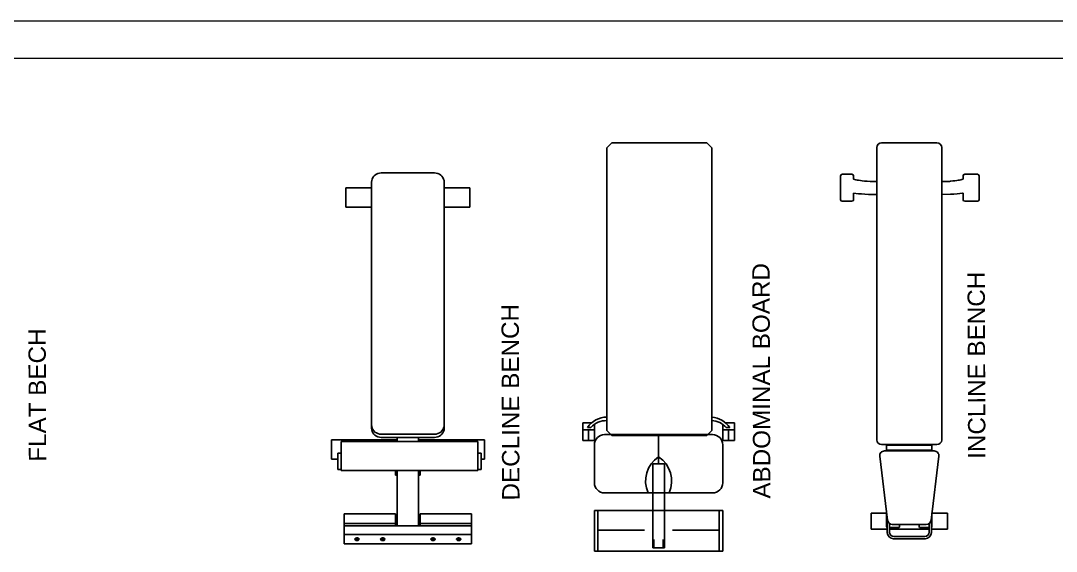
# Model space of a CAD drawing. Header units: millimetres. Extents: x 217.8 to 250.3, y 155.3 to 171.1.
# Drawn here: x 221.872 to 226.002, y 168.987 to 171.104 of the extents above; entities that cross this region are included whole.
import ezdxf

# ---------------------------------------------------------------- set-up
doc = ezdxf.new("R2010")
doc.units = ezdxf.units.MM
doc.layers.add('ARREDI_attrezzature', color=175, linetype='Continuous')
doc.layers.add('MURATURA_sezioni', color=5, linetype='Continuous', lineweight=18)
doc.layers.add('TESTO', color=253, linetype='Continuous', lineweight=25)
doc.styles.get("Standard").update_dxf_attribs({"font": 'ARIAL.TTF'})

msp = doc.modelspace()

# ---------------------------------------------------------------- linework, layer by layer
at = {"layer": 'ARREDI_attrezzature'}
for p, q in [((224.2095, 170.5971), (224.2292, 170.6167)), ((224.2095, 169.4689), (224.2095, 170.5971)), ((224.2292, 170.6167), (224.6079, 170.6167)), ((224.6079, 170.6167), (224.6276, 170.5971)), ((224.6276, 170.5971), (224.6276, 169.4689)), ((225.2864, 169.4316), (225.2864, 170.5977)), ((225.5261, 170.6167), (225.3054, 170.6167)), ((225.5451, 169.4316), (225.5451, 170.5977)), ((223.2714, 170.4661), (223.2731, 170.4723)), ((223.2731, 170.4723), (223.276, 170.4782)), ((223.276, 170.4782), (223.2798, 170.4835)), ((223.2798, 170.4835), (223.2845, 170.4881)), ((223.2845, 170.4881), (223.29, 170.4918)), ((223.29, 170.4918), (223.2961, 170.4945)), ((223.2961, 170.4945), (223.3026, 170.4962)), ((223.3026, 170.4962), (223.3092, 170.4967)), ((223.5223, 170.4967), (223.3092, 170.4967)), ((223.5223, 170.4967), (223.529, 170.4962)), ((223.529, 170.4962), (223.5354, 170.4945)), ((223.5354, 170.4945), (223.5415, 170.4918)), ((223.5415, 170.4918), (223.547, 170.4881)), ((223.547, 170.4881), (223.5517, 170.4835)), ((223.5517, 170.4835), (223.5555, 170.4782)), ((223.5555, 170.4782), (223.5584, 170.4723)), ((223.5584, 170.4723), (223.5601, 170.4661)), ((225.142, 170.4852), (225.142, 170.3899)), ((225.1872, 170.4915), (225.1483, 170.4915)), ((225.1935, 170.472), (225.1935, 170.4852)), ((225.1935, 170.472), (225.2022, 170.4696)), ((225.2022, 170.4696), (225.2076, 170.4685)), ((225.2076, 170.4685), (225.2131, 170.4674)), ((225.6106, 170.4674), (225.6164, 170.4685)), ((225.6164, 170.4685), (225.6216, 170.4696)), ((225.6216, 170.4696), (225.6257, 170.4706)), ((225.6257, 170.4706), (225.6294, 170.4717)), ((225.6294, 170.4717), (225.6305, 170.472)), ((225.6305, 170.472), (225.6305, 170.4852)), ((225.6369, 170.4915), (225.6877, 170.4915)), ((225.694, 170.4852), (225.694, 170.3899)), ((223.1684, 170.4374), (223.1684, 170.3606)), ((223.2708, 170.4374), (223.1684, 170.4374)), ((223.2708, 170.4597), (223.2714, 170.4661)), ((223.2708, 169.4781), (223.2708, 170.4597)), ((223.5601, 170.4661), (223.5607, 170.4597)), ((223.5607, 169.4781), (223.5607, 170.4597)), ((223.6631, 170.4374), (223.5607, 170.4374)), ((223.6631, 170.4374), (223.6631, 170.3606)), ((225.2131, 170.4674), (225.2206, 170.4663)), ((225.2206, 170.4663), (225.2277, 170.4654)), ((225.2277, 170.4654), (225.2368, 170.4644)), ((225.2368, 170.4644), (225.2475, 170.4635)), ((225.2475, 170.4635), (225.2593, 170.4628)), ((225.2593, 170.4628), (225.2743, 170.4622)), ((225.2743, 170.4622), (225.2864, 170.4621)), ((225.5451, 170.4621), (225.5761, 170.463)), ((225.5761, 170.463), (225.5801, 170.4638)), ((225.5801, 170.4638), (225.5894, 170.4646)), ((225.5894, 170.4646), (225.5968, 170.4654)), ((225.5968, 170.4654), (225.6047, 170.4665)), ((225.6047, 170.4665), (225.6106, 170.4674)), ((225.1935, 170.3899), (225.1935, 170.4161)), ((225.1935, 170.4161), (225.2132, 170.4137)), ((225.2132, 170.4137), (225.2249, 170.4127)), ((225.2249, 170.4127), (225.2386, 170.4117)), ((225.2386, 170.4117), (225.2532, 170.411)), ((225.2532, 170.411), (225.2717, 170.4104)), ((225.2717, 170.4104), (225.2864, 170.4103)), ((225.5451, 170.4103), (225.5804, 170.4114)), ((225.5804, 170.4114), (225.5936, 170.4123)), ((225.5936, 170.4123), (225.6062, 170.4133)), ((225.6062, 170.4133), (225.617, 170.4144)), ((225.617, 170.4144), (225.6273, 170.4156)), ((225.6273, 170.4156), (225.6305, 170.4161)), ((225.6305, 170.3899), (225.6305, 170.4161)), ((223.2708, 170.3606), (223.1684, 170.3606)), ((223.6631, 170.3606), (223.5607, 170.3606)), ((225.1483, 170.3836), (225.1872, 170.3836)), ((225.6877, 170.3836), (225.6369, 170.3836)), ((223.2714, 169.4847), (223.2708, 169.4911)), ((223.2714, 169.4717), (223.2708, 169.4781)), ((223.2731, 169.4784), (223.2714, 169.4847)), ((223.276, 169.4726), (223.2731, 169.4784)), ((223.5584, 169.4784), (223.5555, 169.4726)), ((223.5601, 169.4847), (223.5584, 169.4784)), ((223.5607, 169.4911), (223.5601, 169.4847)), ((223.5607, 169.4781), (223.5601, 169.4717)), ((224.1131, 169.499), (224.1131, 169.4291)), ((224.1131, 169.499), (224.1479, 169.499)), ((224.1317, 169.4804), (224.1457, 169.4804)), ((224.1596, 169.4291), (224.1596, 169.4932)), ((224.6719, 169.4291), (224.6719, 169.4932)), ((224.7185, 169.499), (224.6836, 169.499)), ((224.6859, 169.4804), (224.6998, 169.4804)), ((224.7185, 169.499), (224.7185, 169.4291)), ((223.2731, 169.4654), (223.2714, 169.4717)), ((223.276, 169.4596), (223.2731, 169.4654)), ((223.2798, 169.4673), (223.276, 169.4726)), ((223.2798, 169.4543), (223.276, 169.4596)), ((223.2845, 169.4627), (223.2798, 169.4673)), ((223.2845, 169.4497), (223.2798, 169.4543)), ((223.29, 169.459), (223.2845, 169.4627)), ((223.29, 169.446), (223.2845, 169.4497)), ((223.2961, 169.4563), (223.29, 169.459)), ((223.2961, 169.4433), (223.29, 169.446)), ((223.3026, 169.4546), (223.2961, 169.4563)), ((223.3026, 169.4416), (223.2961, 169.4433)), ((223.3092, 169.454), (223.3026, 169.4546)), ((223.3092, 169.441), (223.3026, 169.4416)), ((223.3092, 169.454), (223.5223, 169.454)), ((223.3092, 169.441), (223.5223, 169.441)), ((223.3732, 169.4246), (223.3732, 169.441)), ((223.4583, 169.4246), (223.4583, 169.441)), ((223.529, 169.4546), (223.5223, 169.454)), ((223.529, 169.4416), (223.5223, 169.441)), ((223.5354, 169.4563), (223.529, 169.4546)), ((223.5354, 169.4433), (223.529, 169.4416)), ((223.5415, 169.459), (223.5354, 169.4563)), ((223.5415, 169.446), (223.5354, 169.4433)), ((223.547, 169.4627), (223.5415, 169.459)), ((223.547, 169.4497), (223.5415, 169.446)), ((223.5517, 169.4673), (223.547, 169.4627)), ((223.5517, 169.4543), (223.547, 169.4497)), ((223.5555, 169.4726), (223.5517, 169.4673)), ((223.5555, 169.4596), (223.5517, 169.4543)), ((223.5584, 169.4654), (223.5555, 169.4596)), ((223.5601, 169.4717), (223.5584, 169.4654)), ((224.1131, 169.4711), (224.1596, 169.4711)), ((224.1363, 169.4711), (224.1363, 169.4291)), ((224.2006, 169.4524), (224.4158, 169.4524)), ((224.2108, 169.4524), (224.2015, 169.4524)), ((224.2292, 169.4492), (224.2095, 169.4689)), ((224.6079, 169.4492), (224.2292, 169.4492)), ((224.6309, 169.4524), (224.4158, 169.4524)), ((224.4158, 169.4524), (224.4158, 169.336)), ((224.4158, 169.4524), (224.4158, 169.336)), ((224.6276, 169.4689), (224.6079, 169.4492)), ((224.6207, 169.4524), (224.63, 169.4524)), ((224.7185, 169.4711), (224.6719, 169.4711)), ((224.6952, 169.4711), (224.6952, 169.4291)), ((223.1108, 169.4316), (223.1108, 169.3548)), ((223.3732, 169.4316), (223.1108, 169.4316)), ((223.1492, 169.3088), (223.1492, 169.4246)), ((223.1492, 169.4246), (223.6951, 169.4246)), ((223.7208, 169.4316), (223.4583, 169.4316)), ((223.6951, 169.3088), (223.6951, 169.4246)), ((223.7208, 169.4316), (223.7208, 169.3548)), ((224.1131, 169.4291), (224.1636, 169.4291)), ((224.1596, 169.4115), (224.1596, 169.2605)), ((224.7185, 169.4291), (224.6679, 169.4291)), ((224.6719, 169.4115), (224.6719, 169.2605)), ((225.5261, 169.4125), (225.3054, 169.4125)), ((225.5062, 169.4099), (225.3247, 169.4099)), ((225.3247, 169.3904), (225.3247, 169.4099)), ((225.5062, 169.3904), (225.5062, 169.4099)), ((223.1364, 169.3548), (223.1108, 169.3548)), ((223.1364, 169.3138), (223.1364, 169.3778)), ((223.1492, 169.3778), (223.1364, 169.3778)), ((223.6951, 169.3778), (223.7079, 169.3778)), ((223.7079, 169.3138), (223.7079, 169.3778)), ((223.7208, 169.3548), (223.7079, 169.3548)), ((225.329, 169.1106), (225.2977, 169.3658)), ((225.5149, 169.3871), (225.3166, 169.3871)), ((225.5062, 169.3904), (225.3247, 169.3904)), ((225.5338, 169.3658), (225.5025, 169.1106)), ((223.1492, 169.3138), (223.1364, 169.3138)), ((223.6951, 169.3138), (223.7079, 169.3138)), ((224.3925, 169.336), (224.3925, 169.0333)), ((224.439, 169.336), (224.3925, 169.336)), ((224.3925, 169.0333), (224.3925, 169.336)), ((224.439, 169.0333), (224.439, 169.336)), ((224.439, 169.336), (224.439, 169.0333)), ((223.1492, 169.3088), (223.6951, 169.3088)), ((223.3668, 169.3088), (223.3668, 169.2909)), ((223.3732, 169.2909), (223.3668, 169.2909)), ((223.3732, 169.0885), (223.3732, 169.3088)), ((223.4583, 169.0885), (223.4583, 169.3088)), ((223.4647, 169.2909), (223.4583, 169.2909)), ((223.4647, 169.3088), (223.4647, 169.2909)), ((224.6309, 169.2196), (224.2006, 169.2196)), ((224.1596, 169.1497), (224.1596, 168.9867)), ((224.1596, 169.1497), (224.6719, 169.1497)), ((224.1736, 168.9867), (224.1736, 169.1497)), ((224.1736, 169.1497), (224.1736, 169.0706)), ((224.6579, 169.1497), (224.6579, 169.0706)), ((224.6579, 168.9867), (224.6579, 169.1497)), ((224.6719, 169.1497), (224.6719, 168.9867)), ((223.162, 169.1368), (223.162, 169.0885)), ((223.162, 169.1368), (223.3668, 169.1368)), ((223.3668, 169.1368), (223.3668, 169.0885)), ((223.4647, 169.1368), (223.4647, 169.0885)), ((223.6695, 169.1368), (223.4647, 169.1368)), ((223.6695, 169.1368), (223.6695, 169.0885)), ((225.2634, 169.1383), (225.2634, 169.0748)), ((225.3253, 169.1383), (225.2634, 169.1383)), ((225.3253, 169.085), (225.3253, 169.1403)), ((225.3276, 169.0621), (225.3276, 169.1213)), ((225.5041, 169.0621), (225.5041, 169.1233)), ((225.5062, 169.085), (225.5062, 169.1403)), ((225.5682, 169.1383), (225.5062, 169.1383)), ((225.5682, 169.0748), (225.5682, 169.1383)), ((223.3668, 169.0981), (223.162, 169.0981)), ((223.162, 169.0885), (223.6695, 169.0885)), ((223.162, 169.0885), (223.162, 169.0167)), ((223.4647, 169.0981), (223.6695, 169.0981)), ((223.6695, 169.0885), (223.6695, 169.0167)), ((224.1736, 169.0706), (224.3599, 169.0706)), ((224.6579, 169.0706), (224.4716, 169.0706)), ((225.2634, 169.0748), (225.3276, 169.0748)), ((225.3363, 169.0636), (225.3363, 169.0978)), ((225.3363, 169.0812), (225.3723, 169.0812)), ((225.3363, 169.0748), (225.4954, 169.0748)), ((225.4836, 169.0939), (225.3479, 169.0939)), ((225.3761, 169.085), (225.3761, 169.0939)), ((225.4554, 169.085), (225.4554, 169.0939)), ((225.4954, 169.0812), (225.4592, 169.0812)), ((225.4954, 169.0636), (225.4954, 169.098)), ((225.5041, 169.0748), (225.5682, 169.0748)), ((223.6695, 169.0537), (223.162, 169.0537)), ((223.2048, 169.0364), (223.2051, 169.0371)), ((223.2048, 169.0357), (223.2048, 169.0364)), ((223.2048, 169.0352), (223.2048, 169.036)), ((223.2048, 169.0353), (223.2049, 169.036)), ((223.2048, 169.0356), (223.2048, 169.0357)), ((223.2049, 169.0345), (223.2048, 169.0353)), ((223.2049, 169.036), (223.2054, 169.0367)), ((223.2052, 169.0338), (223.2049, 169.0345)), ((223.2051, 169.0371), (223.2056, 169.0378)), ((223.2056, 169.0334), (223.2052, 169.0338)), ((223.2054, 169.0367), (223.206, 169.0373)), ((223.2056, 169.0378), (223.2064, 169.0384)), ((223.206, 169.0373), (223.2069, 169.0379)), ((223.2064, 169.0384), (223.2073, 169.039)), ((223.2069, 169.0379), (223.2079, 169.0384)), ((223.2073, 169.039), (223.2085, 169.0395)), ((223.2079, 169.0384), (223.2091, 169.0389)), ((223.2085, 169.0395), (223.2097, 169.0398)), ((223.2085, 169.0316), (223.2086, 169.032)), ((223.2086, 169.0312), (223.2085, 169.0316)), ((223.2086, 169.032), (223.2088, 169.0324)), ((223.2088, 169.0308), (223.2086, 169.0312)), ((223.2088, 169.0324), (223.2091, 169.0328)), ((223.2091, 169.0304), (223.2088, 169.0308)), ((223.2091, 169.0389), (223.2105, 169.0391)), ((223.2091, 169.0328), (223.2099, 169.0332)), ((223.2096, 169.0301), (223.2091, 169.0304)), ((223.2102, 169.0298), (223.2096, 169.0301)), ((223.2097, 169.0398), (223.2111, 169.0401)), ((223.2099, 169.0332), (223.2109, 169.0336)), ((223.2112, 169.0295), (223.2102, 169.0298)), ((223.2105, 169.0391), (223.2119, 169.0393)), ((223.2132, 169.033), (223.2108, 169.0323)), ((223.2108, 169.0323), (223.2108, 169.0309)), ((223.2108, 169.0309), (223.2132, 169.0302)), ((223.2109, 169.0336), (223.212, 169.0339)), ((223.2111, 169.0401), (223.2126, 169.0402)), ((223.2124, 169.0293), (223.2112, 169.0295)), ((223.2119, 169.0393), (223.2134, 169.0394)), ((223.212, 169.0339), (223.2132, 169.0339)), ((223.2136, 169.0293), (223.2124, 169.0293)), ((223.2126, 169.0402), (223.214, 169.0402)), ((223.2132, 169.0339), (223.214, 169.0339)), ((223.2156, 169.0323), (223.2132, 169.033)), ((223.2132, 169.0302), (223.2156, 169.0309)), ((223.2134, 169.0394), (223.2148, 169.0393)), ((223.2148, 169.0294), (223.2136, 169.0293)), ((223.214, 169.0402), (223.2155, 169.04)), ((223.214, 169.0339), (223.2148, 169.0338)), ((223.2148, 169.0393), (223.2162, 169.0391)), ((223.2148, 169.0338), (223.2155, 169.0336)), ((223.2159, 169.0297), (223.2148, 169.0294)), ((223.2155, 169.04), (223.2168, 169.0398)), ((223.2155, 169.0336), (223.2162, 169.0334)), ((223.2156, 169.0309), (223.2156, 169.0323)), ((223.2168, 169.0301), (223.2159, 169.0297)), ((223.2162, 169.0391), (223.2175, 169.0388)), ((223.2162, 169.0334), (223.2168, 169.0331)), ((223.2168, 169.0398), (223.2181, 169.0394)), ((223.2168, 169.0331), (223.2172, 169.0328)), ((223.2172, 169.0304), (223.2168, 169.0301)), ((223.2172, 169.0328), (223.2176, 169.0324)), ((223.2176, 169.0308), (223.2172, 169.0304)), ((223.2175, 169.0388), (223.2187, 169.0383)), ((223.2176, 169.0324), (223.2178, 169.032)), ((223.2178, 169.0312), (223.2176, 169.0308)), ((223.2178, 169.032), (223.2179, 169.0316)), ((223.2179, 169.0316), (223.2178, 169.0312)), ((223.2181, 169.0394), (223.2192, 169.0389)), ((223.2187, 169.0383), (223.2197, 169.0378)), ((223.2192, 169.0389), (223.2201, 169.0384)), ((223.2197, 169.0378), (223.2206, 169.0372)), ((223.2201, 169.0384), (223.2208, 169.0377)), ((223.2206, 169.0372), (223.2211, 169.0365)), ((223.2208, 169.0377), (223.2213, 169.037)), ((223.2214, 169.0343), (223.221, 169.0336)), ((223.2211, 169.0365), (223.2215, 169.0358)), ((223.2213, 169.037), (223.2216, 169.0363)), ((223.2216, 169.0351), (223.2214, 169.0343)), ((223.2215, 169.0358), (223.2216, 169.0351)), ((223.2216, 169.0363), (223.2216, 169.0356)), ((223.2216, 169.0352), (223.2216, 169.036)), ((223.3072, 169.0357), (223.3073, 169.0364)), ((223.3072, 169.0352), (223.3072, 169.036)), ((223.3072, 169.0353), (223.3074, 169.036)), ((223.3073, 169.0356), (223.3072, 169.0357)), ((223.3073, 169.0345), (223.3072, 169.0353)), ((223.3073, 169.0364), (223.3075, 169.0371)), ((223.3077, 169.0338), (223.3073, 169.0345)), ((223.3074, 169.036), (223.3078, 169.0367)), ((223.3075, 169.0371), (223.3081, 169.0378)), ((223.308, 169.0334), (223.3077, 169.0338)), ((223.3078, 169.0367), (223.3084, 169.0373)), ((223.3081, 169.0378), (223.3088, 169.0384)), ((223.3084, 169.0373), (223.3093, 169.0379)), ((223.3088, 169.0384), (223.3098, 169.039)), ((223.3093, 169.0379), (223.3104, 169.0384)), ((223.3098, 169.039), (223.3109, 169.0395)), ((223.3104, 169.0384), (223.3116, 169.0389)), ((223.3109, 169.0395), (223.3122, 169.0398)), ((223.3109, 169.0316), (223.311, 169.032)), ((223.311, 169.0312), (223.3109, 169.0316)), ((223.311, 169.032), (223.3112, 169.0324)), ((223.3112, 169.0308), (223.311, 169.0312)), ((223.3112, 169.0324), (223.3116, 169.0328)), ((223.3116, 169.0304), (223.3112, 169.0308)), ((223.3116, 169.0389), (223.3129, 169.0391)), ((223.3116, 169.0328), (223.3123, 169.0332)), ((223.312, 169.0301), (223.3116, 169.0304)), ((223.3126, 169.0298), (223.312, 169.0301)), ((223.3122, 169.0398), (223.3135, 169.0401)), ((223.3123, 169.0332), (223.3133, 169.0336)), ((223.3136, 169.0295), (223.3126, 169.0298)), ((223.3129, 169.0391), (223.3143, 169.0393)), ((223.3156, 169.033), (223.3132, 169.0323)), ((223.3132, 169.0323), (223.3132, 169.0309)), ((223.3132, 169.0309), (223.3156, 169.0302)), ((223.3133, 169.0336), (223.3144, 169.0339)), ((223.3135, 169.0401), (223.315, 169.0402)), ((223.3148, 169.0293), (223.3136, 169.0295)), ((223.3143, 169.0393), (223.3158, 169.0394)), ((223.3144, 169.0339), (223.3156, 169.0339)), ((223.316, 169.0293), (223.3148, 169.0293)), ((223.315, 169.0402), (223.3165, 169.0402)), ((223.3156, 169.0339), (223.3164, 169.0339)), ((223.318, 169.0323), (223.3156, 169.033)), ((223.3156, 169.0302), (223.318, 169.0309)), ((223.3158, 169.0394), (223.3173, 169.0393)), ((223.3172, 169.0294), (223.316, 169.0293)), ((223.3164, 169.0339), (223.3172, 169.0338)), ((223.3165, 169.0402), (223.3179, 169.04)), ((223.3172, 169.0338), (223.318, 169.0336)), ((223.3183, 169.0297), (223.3172, 169.0294)), ((223.3173, 169.0393), (223.3187, 169.0391)), ((223.3179, 169.04), (223.3193, 169.0398)), ((223.318, 169.0336), (223.3186, 169.0334)), ((223.318, 169.0309), (223.318, 169.0323)), ((223.3192, 169.0301), (223.3183, 169.0297)), ((223.3186, 169.0334), (223.3192, 169.0331)), ((223.3187, 169.0391), (223.32, 169.0388)), ((223.3192, 169.0331), (223.3197, 169.0328)), ((223.3197, 169.0304), (223.3192, 169.0301)), ((223.3193, 169.0398), (223.3205, 169.0394)), ((223.3197, 169.0328), (223.32, 169.0324)), ((223.32, 169.0308), (223.3197, 169.0304)), ((223.32, 169.0388), (223.3212, 169.0383)), ((223.32, 169.0324), (223.3202, 169.032)), ((223.3202, 169.0312), (223.32, 169.0308)), ((223.3202, 169.032), (223.3203, 169.0316)), ((223.3203, 169.0316), (223.3202, 169.0312)), ((223.3205, 169.0394), (223.3216, 169.0389)), ((223.3212, 169.0383), (223.3222, 169.0378)), ((223.3216, 169.0389), (223.3226, 169.0384)), ((223.3222, 169.0378), (223.323, 169.0372)), ((223.3226, 169.0384), (223.3233, 169.0377)), ((223.323, 169.0372), (223.3236, 169.0365)), ((223.3233, 169.0377), (223.3238, 169.037)), ((223.3239, 169.0343), (223.3235, 169.0336)), ((223.3236, 169.0365), (223.3239, 169.0358)), ((223.3238, 169.037), (223.324, 169.0363)), ((223.3239, 169.0358), (223.324, 169.0351)), ((223.324, 169.0351), (223.3239, 169.0343)), ((223.324, 169.0363), (223.324, 169.0356)), ((223.324, 169.0352), (223.324, 169.036)), ((223.5075, 169.0364), (223.5078, 169.0371)), ((223.5075, 169.0357), (223.5075, 169.0364)), ((223.5075, 169.0356), (223.5078, 169.0363)), ((223.5075, 169.0352), (223.5075, 169.036)), ((223.5075, 169.0356), (223.5075, 169.0357)), ((223.5075, 169.0348), (223.5075, 169.0356)), ((223.5077, 169.0341), (223.5075, 169.0348)), ((223.508, 169.0336), (223.5077, 169.0341)), ((223.5078, 169.0371), (223.5083, 169.0378)), ((223.5078, 169.0363), (223.5083, 169.037)), ((223.5083, 169.0378), (223.5091, 169.0384)), ((223.5083, 169.037), (223.509, 169.0376)), ((223.509, 169.0376), (223.51, 169.0382)), ((223.5091, 169.0384), (223.51, 169.039)), ((223.51, 169.039), (223.5111, 169.0395)), ((223.51, 169.0382), (223.5111, 169.0386)), ((223.5111, 169.0395), (223.5124, 169.0398)), ((223.5111, 169.0386), (223.5124, 169.039)), ((223.5112, 169.0316), (223.5113, 169.032)), ((223.5113, 169.0312), (223.5112, 169.0316)), ((223.5113, 169.032), (223.5115, 169.0324)), ((223.5115, 169.0308), (223.5113, 169.0312)), ((223.5115, 169.0324), (223.5118, 169.0328)), ((223.5118, 169.0304), (223.5115, 169.0308)), ((223.5118, 169.0328), (223.5123, 169.0331)), ((223.5123, 169.0301), (223.5118, 169.0304)), ((223.5123, 169.0331), (223.5129, 169.0334)), ((223.5129, 169.0298), (223.5123, 169.0301)), ((223.5124, 169.0398), (223.5138, 169.0401)), ((223.5124, 169.039), (223.5138, 169.0392)), ((223.5129, 169.0334), (223.5135, 169.0336)), ((223.5135, 169.0296), (223.5129, 169.0298)), ((223.5135, 169.0336), (223.5143, 169.0338)), ((223.5135, 169.0323), (223.5159, 169.033)), ((223.5135, 169.0309), (223.5135, 169.0323)), ((223.5159, 169.0302), (223.5135, 169.0309)), ((223.5143, 169.0294), (223.5135, 169.0296)), ((223.5138, 169.0401), (223.5152, 169.0402)), ((223.5138, 169.0392), (223.5152, 169.0394)), ((223.5143, 169.0338), (223.5151, 169.0339)), ((223.5151, 169.0293), (223.5143, 169.0294)), ((223.5151, 169.0339), (223.5159, 169.0339)), ((223.5159, 169.0292), (223.5151, 169.0293)), ((223.5152, 169.0402), (223.5167, 169.0402)), ((223.5152, 169.0394), (223.5167, 169.0394)), ((223.5159, 169.0339), (223.5167, 169.0339)), ((223.5159, 169.033), (223.5183, 169.0323)), ((223.5183, 169.0309), (223.5159, 169.0302)), ((223.5171, 169.0293), (223.5159, 169.0292)), ((223.5167, 169.0402), (223.5181, 169.04)), ((223.5167, 169.0394), (223.5181, 169.0392)), ((223.5167, 169.0339), (223.5175, 169.0338)), ((223.5182, 169.0296), (223.5171, 169.0293)), ((223.5175, 169.0338), (223.5182, 169.0336)), ((223.5181, 169.04), (223.5195, 169.0398)), ((223.5181, 169.0392), (223.5195, 169.039)), ((223.5182, 169.0336), (223.5189, 169.0334)), ((223.5192, 169.0299), (223.5182, 169.0296)), ((223.5183, 169.0323), (223.5183, 169.0309)), ((223.5189, 169.0334), (223.5195, 169.0331)), ((223.5199, 169.0304), (223.5192, 169.0299)), ((223.5195, 169.0398), (223.5208, 169.0394)), ((223.5195, 169.039), (223.5207, 169.0386)), ((223.5195, 169.0331), (223.5199, 169.0328)), ((223.5199, 169.0328), (223.5203, 169.0324)), ((223.5203, 169.0308), (223.5199, 169.0304)), ((223.5203, 169.0324), (223.5205, 169.032)), ((223.5205, 169.0312), (223.5203, 169.0308)), ((223.5205, 169.032), (223.5206, 169.0316)), ((223.5206, 169.0316), (223.5205, 169.0312)), ((223.5207, 169.0386), (223.5219, 169.0381)), ((223.5208, 169.0394), (223.5219, 169.0389)), ((223.5219, 169.0389), (223.5228, 169.0384)), ((223.5219, 169.0381), (223.5228, 169.0376)), ((223.5228, 169.0384), (223.5235, 169.0377)), ((223.5228, 169.0376), (223.5235, 169.0369)), ((223.5235, 169.0377), (223.524, 169.037)), ((223.5235, 169.0369), (223.524, 169.0362)), ((223.524, 169.034), (223.5235, 169.0334)), ((223.524, 169.037), (223.5243, 169.0363)), ((223.524, 169.0362), (223.5243, 169.0355)), ((223.5242, 169.0348), (223.524, 169.034)), ((223.5243, 169.0363), (223.5242, 169.0356)), ((223.5243, 169.0355), (223.5242, 169.0348)), ((223.5243, 169.0352), (223.5243, 169.036)), ((223.6099, 169.0357), (223.61, 169.0364)), ((223.6099, 169.0352), (223.6099, 169.036)), ((223.61, 169.0356), (223.6099, 169.0357)), ((223.6099, 169.0348), (223.61, 169.0356)), ((223.6102, 169.0341), (223.6099, 169.0348)), ((223.61, 169.0364), (223.6102, 169.0371)), ((223.61, 169.0356), (223.6102, 169.0363)), ((223.6102, 169.0371), (223.6107, 169.0378)), ((223.6102, 169.0363), (223.6107, 169.037)), ((223.6105, 169.0336), (223.6102, 169.0341)), ((223.6107, 169.0378), (223.6115, 169.0384)), ((223.6107, 169.037), (223.6115, 169.0376)), ((223.6115, 169.0384), (223.6124, 169.039)), ((223.6115, 169.0376), (223.6124, 169.0382)), ((223.6124, 169.039), (223.6136, 169.0395)), ((223.6124, 169.0382), (223.6135, 169.0386)), ((223.6135, 169.0386), (223.6148, 169.039)), ((223.6136, 169.0395), (223.6149, 169.0398)), ((223.6136, 169.0316), (223.6137, 169.032)), ((223.6137, 169.0312), (223.6136, 169.0316)), ((223.6137, 169.032), (223.6139, 169.0324)), ((223.6139, 169.0308), (223.6137, 169.0312)), ((223.6139, 169.0324), (223.6143, 169.0328)), ((223.6143, 169.0304), (223.6139, 169.0308)), ((223.6143, 169.0328), (223.6147, 169.0331)), ((223.6147, 169.0301), (223.6143, 169.0304)), ((223.6147, 169.0331), (223.6153, 169.0334)), ((223.6153, 169.0298), (223.6147, 169.0301)), ((223.6148, 169.039), (223.6162, 169.0392)), ((223.6149, 169.0398), (223.6162, 169.0401)), ((223.6153, 169.0334), (223.616, 169.0336)), ((223.616, 169.0296), (223.6153, 169.0298)), ((223.6159, 169.0323), (223.6183, 169.033)), ((223.6159, 169.0309), (223.6159, 169.0323)), ((223.6183, 169.0302), (223.6159, 169.0309)), ((223.616, 169.0336), (223.6167, 169.0338)), ((223.6167, 169.0294), (223.616, 169.0296)), ((223.6162, 169.0401), (223.6177, 169.0402)), ((223.6162, 169.0392), (223.6176, 169.0394)), ((223.6167, 169.0338), (223.6175, 169.0339)), ((223.6175, 169.0293), (223.6167, 169.0294)), ((223.6175, 169.0339), (223.6183, 169.0339)), ((223.6183, 169.0292), (223.6175, 169.0293)), ((223.6176, 169.0394), (223.6191, 169.0394)), ((223.6177, 169.0402), (223.6191, 169.0402)), ((223.6183, 169.0339), (223.6191, 169.0339)), ((223.6183, 169.033), (223.6207, 169.0323)), ((223.6207, 169.0309), (223.6183, 169.0302)), ((223.6195, 169.0293), (223.6183, 169.0292)), ((223.6191, 169.0402), (223.6206, 169.04)), ((223.6191, 169.0394), (223.6205, 169.0392)), ((223.6191, 169.0339), (223.6199, 169.0338)), ((223.6207, 169.0296), (223.6195, 169.0293)), ((223.6199, 169.0338), (223.6207, 169.0336)), ((223.6205, 169.0392), (223.6219, 169.039)), ((223.6206, 169.04), (223.622, 169.0398)), ((223.6207, 169.0336), (223.6213, 169.0334)), ((223.6207, 169.0323), (223.6207, 169.0309)), ((223.6216, 169.0299), (223.6207, 169.0296)), ((223.6213, 169.0334), (223.6219, 169.0331)), ((223.6224, 169.0304), (223.6216, 169.0299)), ((223.6219, 169.039), (223.6232, 169.0386)), ((223.6219, 169.0331), (223.6224, 169.0328)), ((223.622, 169.0398), (223.6232, 169.0394)), ((223.6224, 169.0328), (223.6227, 169.0324)), ((223.6227, 169.0308), (223.6224, 169.0304)), ((223.6227, 169.0324), (223.6229, 169.032)), ((223.6229, 169.0312), (223.6227, 169.0308)), ((223.6229, 169.032), (223.623, 169.0316)), ((223.623, 169.0316), (223.6229, 169.0312)), ((223.6232, 169.0394), (223.6243, 169.0389)), ((223.6232, 169.0386), (223.6243, 169.0381)), ((223.6243, 169.0389), (223.6253, 169.0384)), ((223.6243, 169.0381), (223.6252, 169.0376)), ((223.6252, 169.0376), (223.626, 169.0369)), ((223.6253, 169.0384), (223.626, 169.0377)), ((223.6264, 169.034), (223.6259, 169.0334)), ((223.626, 169.0377), (223.6265, 169.037)), ((223.626, 169.0369), (223.6264, 169.0362)), ((223.6264, 169.0362), (223.6267, 169.0355)), ((223.6267, 169.0348), (223.6264, 169.034)), ((223.6265, 169.037), (223.6267, 169.0363)), ((223.6267, 169.0363), (223.6267, 169.0356)), ((223.6267, 169.0352), (223.6267, 169.036)), ((223.6267, 169.0355), (223.6267, 169.0348)), ((224.3925, 169.0333), (224.3925, 169.0007)), ((224.3971, 169.0007), (224.3971, 169.0333)), ((224.4344, 169.0007), (224.4344, 169.0333)), ((224.439, 169.0333), (224.439, 169.0007)), ((225.353, 169.0367), (225.4787, 169.0367)), ((225.4776, 169.0458), (225.3541, 169.0458)), ((223.6695, 169.0167), (223.162, 169.0167)), ((224.6719, 168.9867), (224.1596, 168.9867)), ((224.3925, 169.0007), (224.4344, 169.0007)), ((224.439, 169.0007), (224.3971, 169.0007))]:
    msp.add_line(p, q, dxfattribs=at)
for centre, radius, start, end in [((225.3054, 170.5977), 0.019, 90, 180), ((225.5261, 170.5977), 0.019, 0, 90), ((225.1483, 170.4852), 0.00635, 90, 180), ((225.1872, 170.4852), 0.00635, 0, 90), ((225.6369, 170.4852), 0.00635, 90, 180), ((225.6877, 170.4852), 0.00635, 0, 90), ((225.1483, 170.3899), 0.00635, 180, 270), ((225.1872, 170.3899), 0.00635, 270, 0), ((225.6369, 170.3899), 0.00635, 180, 270), ((225.6877, 170.3899), 0.00635, 270, 0), ((224.2098, 169.4287), 0.0937, 90.201, 146.5074), ((224.6217, 169.4287), 0.0937, 33.4926, 86.3856), ((224.2064, 169.4283), 0.08, 87.802, 139.3987), ((224.6251, 169.4283), 0.08, 40.6013, 88.204), ((224.2006, 169.4115), 0.041, 90, 180), ((224.6309, 169.4115), 0.041, 0, 90), ((225.3054, 169.4316), 0.019, 180, 270), ((225.5261, 169.4316), 0.019, 270, 0), ((224.4801, 169.267), 0.1164, 123.5744, 204.0471), ((224.3514, 169.267), 0.1164, 335.9529, 56.4256), ((225.3166, 169.3681), 0.019, 90, 186.9811), ((225.5149, 169.3681), 0.019, 353.0189, 90), ((224.2006, 169.2605), 0.041, 180, 270), ((224.6309, 169.2605), 0.041, 270, 0), ((225.3479, 169.1129), 0.019, 186.9811, 270), ((225.4836, 169.1129), 0.019, 270, 353.0189), ((225.3291, 169.085), 0.00379, 180, 247.1317), ((225.3541, 169.0636), 0.0178, 180, 270), ((225.3723, 169.085), 0.00379, 270, 0), ((225.4592, 169.085), 0.00379, 180, 270), ((225.4776, 169.0636), 0.0178, 270, 0), ((225.5024, 169.085), 0.00379, 296.8436, 0), ((223.2132, 169.0383), 0.0091, 211.8228, 325.59), ((223.3157, 169.0383), 0.0091, 211.8228, 325.59), ((223.5158, 169.0383), 0.0091, 214.41, 328.1772), ((223.6183, 169.0383), 0.0091, 214.41, 328.1772), ((225.353, 169.0621), 0.0254, 180, 270), ((225.4787, 169.0621), 0.0254, 270, 0)]:
    msp.add_arc(centre, radius, start, end, dxfattribs=at)
at = {"layer": 'MURATURA_sezioni'}
for p, q in [((217.7604, 171.1043), (229.9715, 171.1043)), ((217.9104, 170.9543), (228.1919, 170.9543))]:
    msp.add_line(p, q, dxfattribs=at)

# ---------------------------------------------------------------- texts
at = {"layer": 'TESTO'}
for s, height, p in [('ABDOMINAL BOARD', 0.069214, (224.862, 169.197)), ('INCLINE BENCH', 0.069214, (225.7197, 169.3558)), ('DECLINE BENCH', 0.069214, (223.8611, 169.1896)), ('FLAT BECH', 0.06921, (221.9732, 169.3443))]:
    msp.add_text(s, height=height, rotation=90.2195, dxfattribs=at).set_placement(p)

doc.saveas('drawing.dxf')
